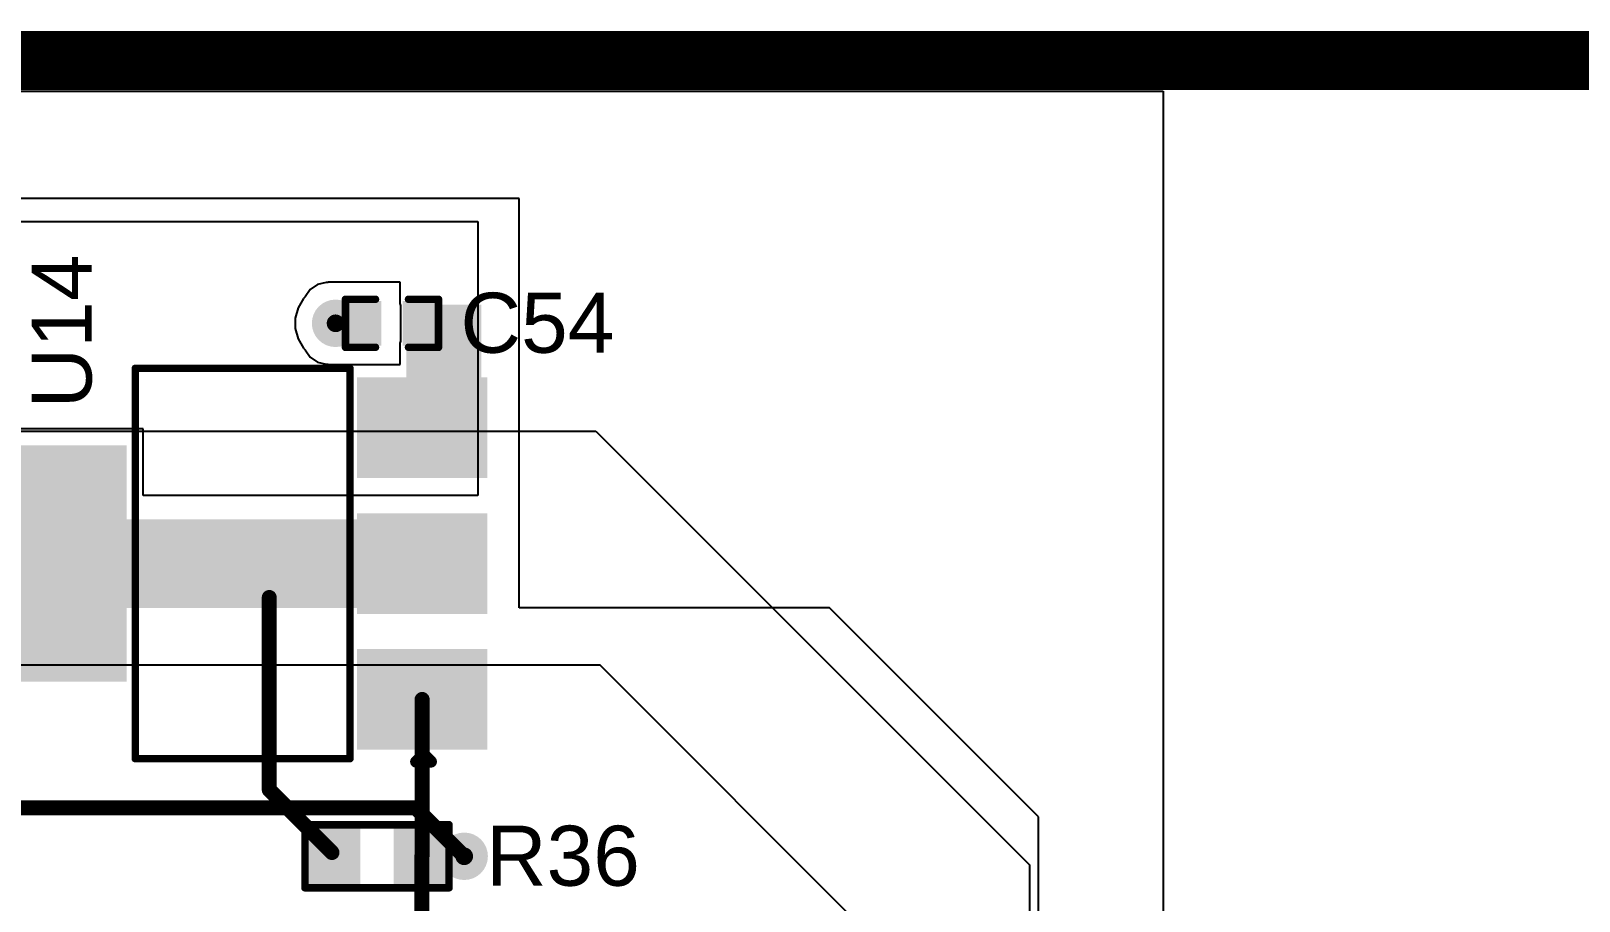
# Model space of a CAD drawing. Header units: millimetres. Extents: x -1.62 to 7.16, y -0.1 to 4.29.
# Drawn here: x 5.086 to 6.117, y 3.696 to 4.276 of the extents above; entities that cross this region are included whole.
import ezdxf

# ---------------------------------------------------------------- set-up
doc = ezdxf.new("R2010")
doc.units = ezdxf.units.MM
doc.header["$MEASUREMENT"] = 0
for name, color, linetype in [('BottomLayer', 5, 'Continuous'), ('BottomSolder', 6, 'Continuous'), ('Mechanical2', 216, 'Continuous'), ('TopLayer', 1, 'Continuous'), ('TopOverlay', 2, 'Continuous'), ('TopPaste', 8, 'Continuous'), ('TopSolder', 216, 'Continuous'), ('ViaHoleLayer', 16, 'Continuous')]:
    doc.layers.add(name, color=color, linetype=linetype)
doc.styles.add('Arial', font='', dxfattribs={"height": 0.2})
doc.styles.get('Arial').set_extended_font_data('Arial')

# ---------------------------------------------------------------- blocks, each defined once
blk = doc.blocks.new('SOT__223_73')
at = {"layer": 'TopLayer'}
for points in [[(-0.07480315, 0.1594489), (0.07480315, 0.1594489), (0.07480315, 0.0807087), (-0.07480315, 0.0807087)], [(-0.12007875, -0.0807086), (-0.06102365, -0.0807086), (-0.06102365, -0.1594488), (-0.12007875, -0.1594488)], [(-0.02952755, -0.0807086), (0.02952755, -0.0807086), (0.02952755, -0.1594488), (-0.02952755, -0.1594488)], [(0.06102365, -0.0807086), (0.12007875, -0.0807086), (0.12007875, -0.1594488), (0.06102365, -0.1594488)]]:
    blk.add_hatch(color=1, dxfattribs=at).paths.add_polyline_path(points)
at = {"layer": 'TopPaste'}
for points in [[(-0.07480315, 0.1594489), (0.07480315, 0.1594489), (0.07480315, 0.0807087), (-0.07480315, 0.0807087)], [(-0.12007875, -0.0807086), (-0.06102365, -0.0807086), (-0.06102365, -0.1594488), (-0.12007875, -0.1594488)], [(-0.02952755, -0.0807086), (0.02952755, -0.0807086), (0.02952755, -0.1594488), (-0.02952755, -0.1594488)], [(0.06102365, -0.0807086), (0.12007875, -0.0807086), (0.12007875, -0.1594488), (0.06102365, -0.1594488)]]:
    blk.add_hatch(color=8, dxfattribs=at).paths.add_polyline_path(points)
at = {"layer": 'TopSolder'}
for points in [[(-0.07880315, 0.1634489), (0.07880315, 0.1634489), (0.07880315, 0.0767087), (-0.07880315, 0.0767087)], [(-0.12407875, -0.0767086), (-0.05702365, -0.0767086), (-0.05702365, -0.1634488), (-0.12407875, -0.1634488)], [(-0.03352755, -0.0767086), (0.03352755, -0.0767086), (0.03352755, -0.1634488), (-0.03352755, -0.1634488)], [(0.05702365, -0.0767086), (0.12407875, -0.0767086), (0.12407875, -0.1634488), (0.05702365, -0.1634488)]]:
    blk.add_hatch(color=216, dxfattribs=at).paths.add_polyline_path(points)
at = {"layer": 'TopOverlay'}
for points, const_width in [([(-0.13, 0.071), (0.13, 0.071)], 0.005), ([(-0.13, 0.071), (-0.13, -0.072)], 0.005), ([(0.13, 0.071), (0.13, -0.072)], 0.005), ([(-0.13, -0.072), (0.13, -0.072)], 0.005), ([(-0.132, -0.116), (-0.127, -0.121)], 0.007874), ([(-0.132, -0.116), (-0.132, -0.126)], 0.007874), ([(-0.127, -0.121), (-0.132, -0.126)], 0.007874)]:
    blk.add_lwpolyline(points, dxfattribs=dict(at, const_width=const_width))
for points, const_width in [([(-0.13125, 0.071, 1), (-0.12875, 0.071, 1)], 0.0025), ([(-0.13125, 0.071, 1), (-0.12875, 0.071, 1)], 0.0025), ([(0.12875, 0.071, 1), (0.13125, 0.071, 1)], 0.0025), ([(0.12875, 0.071, 1), (0.13125, 0.071, 1)], 0.0025), ([(-0.13125, -0.072, 1), (-0.12875, -0.072, 1)], 0.0025), ([(-0.13125, -0.072, 1), (-0.12875, -0.072, 1)], 0.0025), ([(0.12875, -0.072, 1), (0.13125, -0.072, 1)], 0.0025), ([(0.12875, -0.072, 1), (0.13125, -0.072, 1)], 0.0025), ([(-0.1339685, -0.116, 1), (-0.1300315, -0.116, 1)], 0.003937), ([(-0.1339685, -0.116, 1), (-0.1300315, -0.116, 1)], 0.003937), ([(-0.1339685, -0.126, 1), (-0.1300315, -0.126, 1)], 0.003937), ([(-0.1339685, -0.126, 1), (-0.1300315, -0.126, 1)], 0.003937), ([(-0.1289685, -0.121, 1), (-0.1250315, -0.121, 1)], 0.003937), ([(-0.1289685, -0.121, 1), (-0.1250315, -0.121, 1)], 0.003937)]:
    blk.add_lwpolyline(points, format="xyb", close=True, dxfattribs=dict(at, const_width=const_width))
blk = doc.blocks.new('R___0603_99')
at = {"layer": 'TopLayer'}
for points in [[(-0.015, 0.0175), (-0.015, -0.0175), (-0.045, -0.0175), (-0.045, 0.0175)], [(0.045, 0.0175), (0.045, -0.0175), (0.015, -0.0175), (0.015, 0.0175)]]:
    blk.add_hatch(color=1, dxfattribs=at).paths.add_polyline_path(points)
at = {"layer": 'TopPaste'}
for points in [[(-0.015, 0.0175), (-0.015, -0.0175), (-0.045, -0.0175), (-0.045, 0.0175)], [(0.045, 0.0175), (0.045, -0.0175), (0.015, -0.0175), (0.015, 0.0175)]]:
    blk.add_hatch(color=8, dxfattribs=at).paths.add_polyline_path(points)
at = {"layer": 'TopSolder'}
for points in [[(-0.011, 0.0215), (-0.011, -0.0215), (-0.049, -0.0215), (-0.049, 0.0215)], [(0.049, 0.0215), (0.049, -0.0215), (0.011, -0.0215), (0.011, 0.0215)]]:
    blk.add_hatch(color=216, dxfattribs=at).paths.add_polyline_path(points)
at = {"layer": 'TopOverlay', "const_width": 0.005}
for points in [[(-0.048, -0.021), (-0.048, 0.021)], [(-0.048, 0.021), (0.048, 0.021)], [(0.048, -0.021), (0.048, 0.021)], [(-0.048, -0.021), (0.048, -0.021)]]:
    blk.add_lwpolyline(points, dxfattribs=at)
at = {"layer": 'TopOverlay', "const_width": 0.0025}
for points in [[(-0.04925, 0.021, 1), (-0.04675, 0.021, 1)], [(-0.04925, 0.021, 1), (-0.04675, 0.021, 1)], [(0.04675, 0.021, 1), (0.04925, 0.021, 1)], [(0.04675, 0.021, 1), (0.04925, 0.021, 1)], [(-0.04925, -0.021, 1), (-0.04675, -0.021, 1)], [(-0.04925, -0.021, 1), (-0.04675, -0.021, 1)], [(0.04675, -0.021, 1), (0.04925, -0.021, 1)], [(0.04675, -0.021, 1), (0.04925, -0.021, 1)]]:
    blk.add_lwpolyline(points, format="xyb", close=True, dxfattribs=at)
blk = doc.blocks.new('C___0402_179')
at = {"layer": 'TopLayer'}
for points in [[(-0.0275, -0.0125), (-0.0275, 0.0125), (-0.0095, 0.0125), (-0.0095, -0.0125)], [(0.0095, -0.0125), (0.0095, 0.0125), (0.0275, 0.0125), (0.0275, -0.0125)]]:
    blk.add_hatch(color=1, dxfattribs=at).paths.add_polyline_path(points)
at = {"layer": 'TopPaste'}
for points in [[(-0.0275, -0.0125), (-0.0275, 0.0125), (-0.0095, 0.0125), (-0.0095, -0.0125)], [(0.0095, -0.0125), (0.0095, 0.0125), (0.0275, 0.0125), (0.0275, -0.0125)]]:
    blk.add_hatch(color=8, dxfattribs=at).paths.add_polyline_path(points)
at = {"layer": 'TopSolder'}
for points in [[(-0.0298622, -0.0148622), (-0.0298622, 0.0148622), (-0.0071378, 0.0148622), (-0.0071378, -0.0148622)], [(0.0071378, -0.0148622), (0.0071378, 0.0148622), (0.0298622, 0.0148622), (0.0298622, -0.0148622)]]:
    blk.add_hatch(color=216, dxfattribs=at).paths.add_polyline_path(points)
at = {"layer": 'TopOverlay', "const_width": 0.005}
for points in [[(-0.031, -0.016), (-0.031, 0.016)], [(-0.031, 0.016), (-0.011, 0.016)], [(0.011, 0.016), (0.031, 0.016)], [(0.031, -0.016), (0.031, 0.016)], [(-0.031, -0.016), (-0.011, -0.016)], [(0.011, -0.016), (0.031, -0.016)]]:
    blk.add_lwpolyline(points, dxfattribs=at)
at = {"layer": 'TopOverlay', "const_width": 0.0025}
for points in [[(-0.03225, 0.016, 1), (-0.02975, 0.016, 1)], [(-0.03225, 0.016, 1), (-0.02975, 0.016, 1)], [(-0.01225, 0.016, 1), (-0.00975, 0.016, 1)], [(0.00975, 0.016, 1), (0.01225, 0.016, 1)], [(0.02975, 0.016, 1), (0.03225, 0.016, 1)], [(0.02975, 0.016, 1), (0.03225, 0.016, 1)], [(-0.03225, -0.016, 1), (-0.02975, -0.016, 1)], [(-0.03225, -0.016, 1), (-0.02975, -0.016, 1)], [(-0.01225, -0.016, 1), (-0.00975, -0.016, 1)], [(0.00975, -0.016, 1), (0.01225, -0.016, 1)], [(0.02975, -0.016, 1), (0.03225, -0.016, 1)], [(0.02975, -0.016, 1), (0.03225, -0.016, 1)]]:
    blk.add_lwpolyline(points, format="xyb", close=True, dxfattribs=at)

msp = doc.modelspace()

# ---------------------------------------------------------------- hatches: boundary and pattern name
at = {"layer": 'BottomLayer'}
h = msp.add_hatch(color=5, dxfattribs=at)
edge = h.paths.add_edge_path()
edge.add_arc((5.2887587, 4.0807994), 0.011811, 0, 360)
h = msp.add_hatch(color=5, dxfattribs=at)
edge = h.paths.add_edge_path()
edge.add_arc((5.3744161, 3.7257994), 0.011811, 0, 360)
at = {"layer": 'BottomSolder'}
h = msp.add_hatch(color=6, dxfattribs=at)
edge = h.paths.add_edge_path()
edge.add_arc((5.2887587, 4.0807994), 0.015811, 0, 360)
h = msp.add_hatch(color=6, dxfattribs=at)
edge = h.paths.add_edge_path()
edge.add_arc((5.3744161, 3.7257994), 0.015811, 0, 360)
at = {"layer": 'TopLayer'}
h = msp.add_hatch(color=1, dxfattribs=at)
edge = h.paths.add_edge_path()
edge.add_arc((5.2887587, 4.0807994), 0.011811, 0, 360)
for points in [[(5.3168375, 4.0926105), (5.2825611, 4.0926105), (5.2825611, 4.0689885), (5.3168375, 4.0689885)], [(5.3168375, 4.0926105), (5.2887589, 4.0926105), (5.2887589, 4.0689885), (5.3168375, 4.0689885)], [(5.3358374, 3.981823), (5.3857862, 3.981823), (5.3857862, 4.0932994), (5.3358374, 4.0932994)], [(5.1062586, 3.8912718), (5.3857862, 3.8912718), (5.3857862, 3.950327), (5.1062586, 3.950327)], [(5.3463374, 3.7139884), (5.374416, 3.7139884), (5.374416, 3.7376104), (5.3463374, 3.7376104)]]:
    msp.add_hatch(color=1, dxfattribs=at).paths.add_polyline_path(points)
h = msp.add_hatch(color=1, dxfattribs=at)
edge = h.paths.add_edge_path()
edge.add_arc((5.3744161, 3.7257994), 0.011811, 0, 360)
at = {"layer": 'TopSolder'}
h = msp.add_hatch(color=216, dxfattribs=at)
edge = h.paths.add_edge_path()
edge.add_arc((5.2887587, 4.0807994), 0.015811, 0, 360)
h = msp.add_hatch(color=216, dxfattribs=at)
edge = h.paths.add_edge_path()
edge.add_arc((5.3744161, 3.7257994), 0.015811, 0, 360)
at = {"layer": 'ViaHoleLayer'}
h = msp.add_hatch(color=16, dxfattribs=at)
edge = h.paths.add_edge_path()
edge.add_arc((5.2887587, 4.0807994), 0.0059055, 0, 360)
h = msp.add_hatch(color=16, dxfattribs=at)
edge = h.paths.add_edge_path()
edge.add_arc((5.3744161, 3.7257994), 0.0059055, 0, 360)

# ---------------------------------------------------------------- linework, layer by layer
at = {"layer": 'BottomLayer'}
for p, q in [((3.7703764, 4.0089993), (5.4620007, 4.0089993)), ((5.4620007, 4.0089993), (5.7510001, 3.7199997)), ((5.465, 3.8530001), (3.483, 3.8530001)), ((5.669, 3.6490001), (5.465, 3.8530001)), ((5.7510001, 3.7199997), (5.7509998, 2.99))]:
    msp.add_line(p, q, dxfattribs=at)
at = {"layer": 'BottomLayer', "const_width": 0.01}
for points in [[(4.0231467, 3.758), (5.3422155, 3.758)], [(5.3422155, 3.758), (5.3744161, 3.7257994)]]:
    msp.add_lwpolyline(points, dxfattribs=at)
at = {"layer": 'BottomLayer', "const_width": 0.005}
for points in [[(5.3397155, 3.758, 1), (5.3447155, 3.758, 1)], [(5.3397155, 3.758, 1), (5.3447155, 3.758, 1)], [(5.3719161, 3.7257994, 1), (5.3769161, 3.7257994, 1)]]:
    msp.add_lwpolyline(points, format="xyb", close=True, dxfattribs=at)
at = {"layer": 'Mechanical2', "const_width": 0.03937}
msp.add_lwpolyline([(-1.517772, 4.2558402), (7.0441365, 4.2558409)], dxfattribs=at)
at = {"layer": 'TopLayer'}
for p, q in [((1.861, 4.2354496), (5.8399999, 4.2354494)), ((5.8399999, 4.2354494), (5.84, 2.6469216)), ((5.411, 4.164), (2.86, 4.164)), ((5.411, 3.8912718), (5.411, 4.164)), ((2.901, 4.1487061), (5.3835755, 4.1487061)), ((5.3835755, 4.1487061), (5.3835761, 3.966)), ((5.2767084, 4.1067402), (5.2717467, 4.1034249)), ((5.2825611, 4.1079044), (5.2767084, 4.1067402)), ((5.2838374, 4.1079044), (5.2825611, 4.1079044)), ((5.3318374, 4.1082994), (5.2838374, 4.1082994)), ((5.2838374, 4.1082994), (5.2838374, 4.1079044)), ((5.3318374, 4.0940885), (5.3318374, 4.1082994)), ((5.2673045, 4.0972618), (5.2637748, 4.0911481)), ((5.2684129, 4.0983702), (5.2673045, 4.0972618)), ((5.2684314, 4.0984632), (5.2684129, 4.0983702)), ((5.2717467, 4.1034249), (5.2684314, 4.0984632)), ((5.3321314, 4.0926105), (5.3318374, 4.0940885)), ((5.2637748, 4.0911481), (5.2619477, 4.0843291)), ((5.2619477, 4.0843291), (5.2619477, 4.0772697)), ((5.3321314, 4.0689885), (5.3321314, 4.0926105)), ((5.2619477, 4.0772697), (5.2637748, 4.0704507)), ((5.2637748, 4.0704507), (5.2673045, 4.064337)), ((5.2673045, 4.064337), (5.268413, 4.0632285)), ((5.268413, 4.0632285), (5.2684314, 4.0631358)), ((5.2684314, 4.0631358), (5.2717467, 4.0581741)), ((5.3318374, 4.0675105), (5.3321314, 4.0689885)), ((5.3318374, 4.0532994), (5.3318374, 4.0675105)), ((5.2717467, 4.0581741), (5.2767084, 4.0548588)), ((5.2767084, 4.0548588), (5.2825611, 4.0536946)), ((5.2825611, 4.0536946), (5.2838374, 4.0536946)), ((5.2838374, 4.0536946), (5.2838374, 4.0532994)), ((5.2838374, 4.0532994), (5.3318374, 4.0532994)), ((5.1606287, 4.0106025), (5.0518885, 4.0106025)), ((5.1606287, 3.966), (5.1606287, 4.0106025)), ((5.3835761, 3.966), (5.1606287, 3.966)), ((5.6177282, 3.8912718), (5.411, 3.8912718)), ((5.757, 3.752), (5.6177282, 3.8912718)), ((5.757, 3.0486546), (5.757, 3.752))]:
    msp.add_line(p, q, dxfattribs=at)
at = {"layer": 'TopLayer', "const_width": 0.01}
for points in [[(5.2445893, 3.7700475), (5.2445893, 3.8981682)], [(5.3463374, 3.8301695), (5.3464161, 3.8302482)], [(5.3463374, 3.7257994), (5.3463374, 3.8301695)], [(5.2445893, 3.7700475), (5.2863374, 3.7282994)], [(5.3461846, 3.7256466), (5.3463374, 3.7257994)], [(5.3461846, 3.6591682), (5.3461846, 3.7256466)]]:
    msp.add_lwpolyline(points, dxfattribs=at)
at = {"layer": 'TopLayer', "const_width": 0.005}
for points in [[(5.2420893, 3.8981682, 1), (5.2470893, 3.8981682, 1)], [(5.3438374, 3.8301695, 1), (5.3488374, 3.8301695, 1)], [(5.3438374, 3.8301695, 1), (5.3488374, 3.8301695, 1)], [(5.3439161, 3.8302482, 1), (5.3489161, 3.8302482, 1)], [(5.2420893, 3.7700475, 1), (5.2470893, 3.7700475, 1)], [(5.2420893, 3.7700475, 1), (5.2470893, 3.7700475, 1)], [(5.2838374, 3.7282994, 1), (5.2888374, 3.7282994, 1)], [(5.3436846, 3.7256466, 1), (5.3486846, 3.7256466, 1)], [(5.3436846, 3.7256466, 1), (5.3486846, 3.7256466, 1)], [(5.3438374, 3.7257994, 1), (5.3488374, 3.7257994, 1)], [(5.3438374, 3.7257994, 1), (5.3488374, 3.7257994, 1)]]:
    msp.add_lwpolyline(points, format="xyb", close=True, dxfattribs=at)

# ---------------------------------------------------------------- block references
for name, p in [('C___0402_179', (5.3263374, 4.0807994)), ('R___0603_99', (5.3163374, 3.7257994))]:
    msp.add_blockref(name, p)
at = {"rotation": 90}
msp.add_blockref('SOT__223_73', (5.2263374, 3.9207994), dxfattribs=at)

# ---------------------------------------------------------------- texts
at = {"layer": 'TopOverlay', "style": 'Arial'}
msp.add_text('U14', height=0.04, rotation=90, dxfattribs=at).set_placement((5.1262565, 4.0241844))
for s, p in [('C54', (5.3719469, 4.0611747)), ('R36', (5.3889469, 3.7061747))]:
    msp.add_text(s, height=0.04, dxfattribs=at).set_placement(p)

doc.saveas('drawing.dxf')
